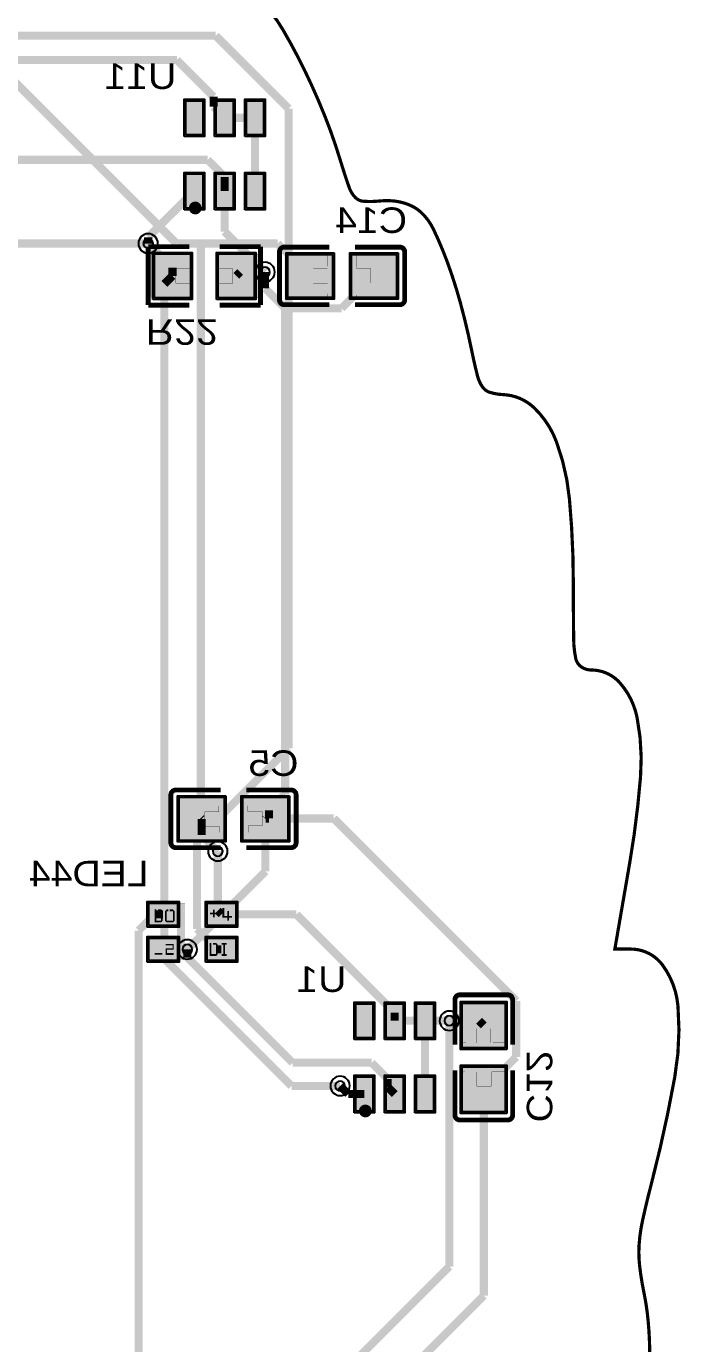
# Model space of a CAD drawing. Header units: millimetres. Extents: x -109 to -2, y -122 to 7.
# Drawn here: x -22.47 to -1.95, y -63.08 to -21.76 of the extents above; entities that cross this region are included whole.
import ezdxf
from ezdxf.enums import TextEntityAlignment as Align

# ---------------------------------------------------------------- set-up
doc = ezdxf.new("R2010")
doc.units = ezdxf.units.MM
doc.header["$MEASUREMENT"] = 0
for name, color, linetype, true_color in [('Board-Outline-Layer', 7, 'Continuous', 0xff00ff), ('Bottom-Layer', 7, 'Continuous', 0x0000ff), ('Bottom-Paste-Mask-Layer', 7, 'Continuous', 0x800000), ('Bottom-Silkscreen-Layer', 7, 'Continuous', 0x66cc33), ('Bottom-Solder-Mask-Layer', 7, 'Continuous', 0xaa00ff), ('Document-Layer', 7, 'Continuous', 0xffffff), ('Hole-Layer', 7, 'Continuous', 0x222222), ('Multi-Layer', 7, 'Continuous', 0xc0c0c0), ('Top-Layer', 7, 'Continuous', 0xff0000), ('Top-Paste-Mask-Layer', 7, 'Continuous', 0x808080), ('Top-Solder-Mask-Layer', 7, 'Continuous', 0x800080)]:
    doc.layers.add(name, color=color, linetype=linetype, true_color=true_color)
doc.styles.get("Standard").update_dxf_attribs({"font": 'arial.ttf'})

msp = doc.modelspace()

# ---------------------------------------------------------------- hatches: boundary and pattern name
at = {"layer": 'Bottom-Layer'}
for points in [[(-18.457, -30.28), (-18.457, -28.903), (-17.325, -28.903), (-17.325, -30.28)], [(-16.457, -30.28), (-16.457, -28.903), (-15.325, -28.903), (-15.325, -30.28)], [(-12.868, -28.916), (-12.868, -30.266), (-14.278, -30.266), (-14.278, -28.916)], [(-10.868, -28.916), (-10.868, -30.266), (-12.278, -30.266), (-12.278, -28.916)], [(-16.272, -45.945), (-16.272, -47.295), (-17.682, -47.295), (-17.682, -45.945)], [(-14.272, -45.945), (-14.272, -47.295), (-15.682, -47.295), (-15.682, -45.945)], [(-7.453, -53.807), (-8.803, -53.807), (-8.803, -52.397), (-7.453, -52.397)], [(-7.453, -55.807), (-8.803, -55.807), (-8.803, -54.397), (-7.453, -54.397)]]:
    msp.add_hatch(color=256, dxfattribs=at).paths.add_polyline_path(points)
at = {"layer": 'Bottom-Paste-Mask-Layer'}
for points in [[(-18.591, -28.951), (-18.591, -30.231), (-18.541, -30.281), (-17.391, -30.281), (-17.341, -30.231), (-17.336, -29.821), (-17.786, -29.821), (-17.786, -29.371), (-17.346, -29.371), (-17.341, -28.951), (-17.391, -28.901), (-18.541, -28.901)], [(-18.591, -28.951), (-18.591, -30.231), (-18.541, -30.281), (-17.391, -30.281), (-17.341, -30.231), (-17.336, -29.821), (-17.786, -29.821), (-17.786, -29.371), (-17.346, -29.371), (-17.341, -28.951), (-17.391, -28.901), (-18.541, -28.901)], [(-16.441, -28.951), (-16.441, -29.371), (-15.996, -29.371), (-15.996, -29.821), (-16.436, -29.821), (-16.441, -30.231), (-16.391, -30.281), (-15.241, -30.281), (-15.191, -30.231), (-15.191, -28.951), (-15.241, -28.901), (-16.391, -28.901)], [(-16.441, -28.951), (-16.441, -29.371), (-15.996, -29.371), (-15.996, -29.821), (-16.436, -29.821), (-16.441, -30.231), (-16.391, -30.281), (-15.241, -30.281), (-15.191, -30.231), (-15.191, -28.951), (-15.241, -28.901), (-16.391, -28.901)], [(-14.278, -28.951), (-14.278, -30.231), (-14.228, -30.281), (-13.078, -30.281), (-13.028, -30.231), (-13.023, -29.821), (-13.473, -29.821), (-13.473, -29.371), (-13.033, -29.371), (-13.028, -28.951), (-13.078, -28.901), (-14.228, -28.901)], [(-14.278, -28.951), (-14.278, -30.231), (-14.228, -30.281), (-13.078, -30.281), (-13.028, -30.231), (-13.023, -29.821), (-13.473, -29.821), (-13.473, -29.371), (-13.033, -29.371), (-13.028, -28.951), (-13.078, -28.901), (-14.228, -28.901)], [(-10.868, -30.231), (-10.868, -28.951), (-10.918, -28.901), (-12.068, -28.901), (-12.118, -28.951), (-12.123, -29.361), (-11.673, -29.361), (-11.673, -29.811), (-12.113, -29.811), (-12.118, -30.231), (-12.068, -30.281), (-10.918, -30.281)], [(-10.868, -30.231), (-10.868, -28.951), (-10.918, -28.901), (-12.068, -28.901), (-12.118, -28.951), (-12.123, -29.361), (-11.673, -29.361), (-11.673, -29.811), (-12.113, -29.811), (-12.118, -30.231), (-12.068, -30.281), (-10.918, -30.281)], [(-17.682, -45.98), (-17.682, -47.26), (-17.632, -47.31), (-16.482, -47.31), (-16.432, -47.26), (-16.427, -46.85), (-16.877, -46.85), (-16.877, -46.4), (-16.437, -46.4), (-16.432, -45.98), (-16.482, -45.93), (-17.632, -45.93)], [(-17.682, -45.98), (-17.682, -47.26), (-17.632, -47.31), (-16.482, -47.31), (-16.432, -47.26), (-16.427, -46.85), (-16.877, -46.85), (-16.877, -46.4), (-16.437, -46.4), (-16.432, -45.98), (-16.482, -45.93), (-17.632, -45.93)], [(-14.272, -47.26), (-14.272, -45.98), (-14.322, -45.93), (-15.473, -45.93), (-15.522, -45.98), (-15.528, -46.39), (-15.078, -46.39), (-15.078, -46.84), (-15.518, -46.84), (-15.522, -47.26), (-15.473, -47.31), (-14.322, -47.31)], [(-14.272, -47.26), (-14.272, -45.98), (-14.322, -45.93), (-15.473, -45.93), (-15.522, -45.98), (-15.528, -46.39), (-15.078, -46.39), (-15.078, -46.84), (-15.518, -46.84), (-15.522, -47.26), (-15.473, -47.31), (-14.322, -47.31)], [(-7.488, -52.397), (-8.768, -52.397), (-8.818, -52.447), (-8.818, -53.597), (-8.768, -53.647), (-8.358, -53.652), (-8.358, -53.202), (-7.908, -53.202), (-7.908, -53.642), (-7.488, -53.647), (-7.438, -53.597), (-7.438, -52.447)], [(-7.488, -52.397), (-8.768, -52.397), (-8.818, -52.447), (-8.818, -53.597), (-8.768, -53.647), (-8.358, -53.652), (-8.358, -53.202), (-7.908, -53.202), (-7.908, -53.642), (-7.488, -53.647), (-7.438, -53.597), (-7.438, -52.447)], [(-8.768, -55.807), (-7.488, -55.807), (-7.438, -55.757), (-7.438, -54.607), (-7.488, -54.557), (-7.898, -54.552), (-7.898, -55.002), (-8.348, -55.002), (-8.348, -54.562), (-8.768, -54.557), (-8.818, -54.607), (-8.818, -55.757)], [(-8.768, -55.807), (-7.488, -55.807), (-7.438, -55.757), (-7.438, -54.607), (-7.488, -54.557), (-7.898, -54.552), (-7.898, -55.002), (-8.348, -55.002), (-8.348, -54.562), (-8.768, -54.557), (-8.818, -54.607), (-8.818, -55.757)]]:
    msp.add_hatch(color=256, dxfattribs=at).paths.add_polyline_path(points)
at = {"layer": 'Bottom-Solder-Mask-Layer'}
for points in [[(-18.508, -30.33), (-18.508, -28.852), (-17.274, -28.852), (-17.274, -30.33)], [(-16.508, -30.33), (-16.508, -28.852), (-15.274, -28.852), (-15.274, -30.33)], [(-12.817, -28.865), (-12.817, -30.317), (-14.329, -30.317), (-14.329, -28.865)], [(-10.817, -28.865), (-10.817, -30.317), (-12.329, -30.317), (-12.329, -28.865)], [(-16.222, -45.894), (-16.222, -47.346), (-17.733, -47.346), (-17.733, -45.894)], [(-14.222, -45.894), (-14.222, -47.346), (-15.733, -47.346), (-15.733, -45.894)], [(-7.402, -53.858), (-8.854, -53.858), (-8.854, -52.346), (-7.402, -52.346)], [(-7.402, -55.858), (-8.854, -55.858), (-8.854, -54.346), (-7.402, -54.346)]]:
    msp.add_hatch(color=256, dxfattribs=at).paths.add_polyline_path(points)
at = {"layer": 'Document-Layer'}
for points in [[(-18.447, -49.465), (-18.447, -49.865), (-18.297, -49.865), (-18.247, -49.865), (-18.197, -49.815), (-18.197, -49.515), (-18.247, -49.465), (-18.347, -49.465), (-18.347, -49.515), (-18.247, -49.515), (-18.247, -49.815), (-18.397, -49.815), (-18.397, -49.465)], [(-18.447, -49.465), (-18.447, -49.865), (-18.297, -49.865), (-18.247, -49.865), (-18.197, -49.815), (-18.197, -49.515), (-18.247, -49.465), (-18.347, -49.465), (-18.347, -49.515), (-18.247, -49.515), (-18.247, -49.815), (-18.397, -49.815), (-18.397, -49.465)], [(-18.072, -49.465), (-18.122, -49.515), (-18.122, -49.815), (-18.122, -49.815), (-18.072, -49.865), (-17.872, -49.865), (-17.822, -49.815), (-17.822, -49.515), (-17.822, -49.515), (-17.872, -49.465), (-17.972, -49.465), (-17.972, -49.515), (-17.872, -49.515), (-17.872, -49.815), (-18.072, -49.815), (-18.072, -49.515), (-18.022, -49.515), (-18.022, -49.465)], [(-18.072, -49.465), (-18.122, -49.515), (-18.122, -49.815), (-18.122, -49.815), (-18.072, -49.865), (-17.872, -49.865), (-17.822, -49.815), (-17.822, -49.515), (-17.822, -49.515), (-17.872, -49.465), (-17.972, -49.465), (-17.972, -49.515), (-17.872, -49.515), (-17.872, -49.815), (-18.072, -49.815), (-18.072, -49.515), (-18.022, -49.515), (-18.022, -49.465)], [(-17.497, -49.285), (-17.497, -51.045), (-17.747, -51.045), (-17.747, -49.285)], [(-17.497, -49.285), (-17.497, -51.045), (-17.747, -51.045), (-17.747, -49.285)], [(-16.712, -49.565), (-16.472, -49.565), (-16.472, -49.615), (-16.712, -49.615)], [(-16.712, -49.565), (-16.472, -49.565), (-16.472, -49.615), (-16.712, -49.615)], [(-16.617, -49.71), (-16.617, -49.47), (-16.567, -49.47), (-16.567, -49.71)], [(-16.617, -49.71), (-16.617, -49.47), (-16.567, -49.47), (-16.567, -49.71)], [(-16.322, -49.415), (-16.322, -49.715), (-16.172, -49.715), (-16.172, -49.815), (-16.122, -49.815), (-16.122, -49.715), (-16.022, -49.715), (-16.022, -49.665), (-16.122, -49.665), (-16.122, -49.515), (-16.172, -49.515), (-16.172, -49.665), (-16.272, -49.665), (-16.272, -49.415)], [(-16.322, -49.415), (-16.322, -49.715), (-16.172, -49.715), (-16.172, -49.815), (-16.122, -49.815), (-16.122, -49.715), (-16.022, -49.715), (-16.022, -49.665), (-16.122, -49.665), (-16.122, -49.515), (-16.172, -49.515), (-16.172, -49.665), (-16.272, -49.665), (-16.272, -49.415)], [(-18.092, -50.545), (-17.852, -50.545), (-17.852, -50.725), (-18.062, -50.725), (-18.062, -50.835), (-17.852, -50.835), (-17.852, -50.885), (-18.092, -50.885), (-18.102, -50.885), (-18.102, -50.875), (-18.102, -50.685), (-17.882, -50.685), (-17.882, -50.585), (-18.102, -50.585), (-18.102, -50.545)], [(-18.092, -50.545), (-17.852, -50.545), (-17.852, -50.725), (-18.062, -50.725), (-18.062, -50.835), (-17.852, -50.835), (-17.852, -50.885), (-18.092, -50.885), (-18.102, -50.885), (-18.102, -50.875), (-18.102, -50.685), (-17.882, -50.685), (-17.882, -50.585), (-18.102, -50.585), (-18.102, -50.545)], [(-16.722, -50.515), (-16.722, -50.915), (-16.572, -50.915), (-16.522, -50.915), (-16.472, -50.865), (-16.472, -50.565), (-16.522, -50.515), (-16.622, -50.515), (-16.622, -50.565), (-16.522, -50.565), (-16.522, -50.865), (-16.672, -50.865), (-16.672, -50.515)], [(-16.722, -50.515), (-16.722, -50.915), (-16.572, -50.915), (-16.522, -50.915), (-16.472, -50.865), (-16.472, -50.565), (-16.522, -50.515), (-16.622, -50.515), (-16.622, -50.565), (-16.522, -50.565), (-16.522, -50.865), (-16.672, -50.865), (-16.672, -50.515)], [(-16.347, -50.915), (-16.347, -50.865), (-16.297, -50.865), (-16.297, -50.565), (-16.347, -50.565), (-16.347, -50.515), (-16.197, -50.515), (-16.197, -50.565), (-16.247, -50.565), (-16.247, -50.865), (-16.197, -50.865), (-16.197, -50.915)], [(-16.347, -50.915), (-16.347, -50.865), (-16.297, -50.865), (-16.297, -50.565), (-16.347, -50.565), (-16.347, -50.515), (-16.197, -50.515), (-16.197, -50.565), (-16.247, -50.565), (-16.247, -50.865), (-16.197, -50.865), (-16.197, -50.915)], [(-18.452, -50.83), (-18.212, -50.83), (-18.212, -50.88), (-18.452, -50.88)], [(-18.452, -50.83), (-18.212, -50.83), (-18.212, -50.88), (-18.452, -50.88)]]:
    msp.add_hatch(color=256, dxfattribs=at).paths.add_polyline_path(points)
at = {"layer": 'Top-Layer'}
for points in [[(-17.472, -25.168), (-17.472, -24.096), (-16.94, -24.096), (-16.94, -25.168)], [(-16.522, -25.168), (-16.522, -24.096), (-15.99, -24.096), (-15.99, -25.168)], [(-15.572, -25.168), (-15.572, -24.096), (-15.04, -24.096), (-15.04, -25.168)], [(-17.472, -27.466), (-17.472, -26.394), (-16.94, -26.394), (-16.94, -27.466)], [(-16.522, -27.466), (-16.522, -26.394), (-15.99, -26.394), (-15.99, -27.466)], [(-15.572, -27.466), (-15.572, -26.394), (-15.04, -26.394), (-15.04, -27.466)], [(-18.637, -49.965), (-18.637, -49.265), (-17.737, -49.265), (-17.737, -49.965)], [(-16.807, -49.965), (-16.807, -49.265), (-15.907, -49.265), (-15.907, -49.965)], [(-18.637, -51.065), (-18.637, -50.365), (-17.737, -50.365), (-17.737, -51.065)], [(-16.807, -51.065), (-16.807, -50.365), (-15.907, -50.365), (-15.907, -51.065)], [(-12.138, -53.489), (-12.138, -52.417), (-11.606, -52.417), (-11.606, -53.489)], [(-11.188, -53.489), (-11.188, -52.417), (-10.656, -52.417), (-10.656, -53.489)], [(-10.238, -53.489), (-10.238, -52.417), (-9.706, -52.417), (-9.706, -53.489)], [(-12.138, -55.787), (-12.138, -54.715), (-11.606, -54.715), (-11.606, -55.787)], [(-11.188, -55.787), (-11.188, -54.715), (-10.656, -54.715), (-10.656, -55.787)], [(-10.238, -55.787), (-10.238, -54.715), (-9.706, -54.715), (-9.706, -55.787)]]:
    msp.add_hatch(color=256, dxfattribs=at).paths.add_polyline_path(points)
at = {"layer": 'Top-Paste-Mask-Layer'}
for points in [[(-17.472, -25.168), (-17.472, -24.096), (-16.94, -24.096), (-16.94, -25.168)], [(-16.522, -25.168), (-16.522, -24.096), (-15.99, -24.096), (-15.99, -25.168)], [(-15.572, -25.168), (-15.572, -24.096), (-15.04, -24.096), (-15.04, -25.168)], [(-17.472, -27.466), (-17.472, -26.394), (-16.94, -26.394), (-16.94, -27.466)], [(-16.522, -27.466), (-16.522, -26.394), (-15.99, -26.394), (-15.99, -27.466)], [(-15.572, -27.466), (-15.572, -26.394), (-15.04, -26.394), (-15.04, -27.466)], [(-18.637, -49.965), (-18.637, -49.265), (-17.737, -49.265), (-17.737, -49.965)], [(-16.807, -49.965), (-16.807, -49.265), (-15.907, -49.265), (-15.907, -49.965)], [(-18.637, -51.065), (-18.637, -50.365), (-17.737, -50.365), (-17.737, -51.065)], [(-16.807, -51.065), (-16.807, -50.365), (-15.907, -50.365), (-15.907, -51.065)], [(-12.138, -53.489), (-12.138, -52.417), (-11.606, -52.417), (-11.606, -53.489)], [(-11.188, -53.489), (-11.188, -52.417), (-10.656, -52.417), (-10.656, -53.489)], [(-10.238, -53.489), (-10.238, -52.417), (-9.706, -52.417), (-9.706, -53.489)], [(-12.138, -55.787), (-12.138, -54.715), (-11.606, -54.715), (-11.606, -55.787)], [(-11.188, -55.787), (-11.188, -54.715), (-10.656, -54.715), (-10.656, -55.787)], [(-10.238, -55.787), (-10.238, -54.715), (-9.706, -54.715), (-9.706, -55.787)]]:
    msp.add_hatch(color=256, dxfattribs=at).paths.add_polyline_path(points)
at = {"layer": 'Top-Solder-Mask-Layer'}
for points in [[(-17.523, -25.219), (-17.523, -24.045), (-16.889, -24.045), (-16.889, -25.219)], [(-16.573, -25.219), (-16.573, -24.045), (-15.939, -24.045), (-15.939, -25.219)], [(-15.623, -25.219), (-15.623, -24.045), (-14.989, -24.045), (-14.989, -25.219)], [(-17.523, -27.517), (-17.523, -26.343), (-16.889, -26.343), (-16.889, -27.517)], [(-16.573, -27.517), (-16.573, -26.343), (-15.939, -26.343), (-15.939, -27.517)], [(-15.623, -27.517), (-15.623, -26.343), (-14.989, -26.343), (-14.989, -27.517)], [(-18.688, -50.016), (-18.688, -49.214), (-17.686, -49.214), (-17.686, -50.016)], [(-16.858, -50.016), (-16.858, -49.214), (-15.856, -49.214), (-15.856, -50.016)], [(-18.688, -51.116), (-18.688, -50.314), (-17.686, -50.314), (-17.686, -51.116)], [(-16.858, -51.116), (-16.858, -50.314), (-15.856, -50.314), (-15.856, -51.116)], [(-12.189, -53.54), (-12.189, -52.366), (-11.555, -52.366), (-11.555, -53.54)], [(-11.239, -53.54), (-11.239, -52.366), (-10.605, -52.366), (-10.605, -53.54)], [(-10.289, -53.54), (-10.289, -52.366), (-9.655, -52.366), (-9.655, -53.54)], [(-12.189, -55.838), (-12.189, -54.664), (-11.555, -54.664), (-11.555, -55.838)], [(-11.239, -55.838), (-11.239, -54.664), (-10.605, -54.664), (-10.605, -55.838)], [(-10.289, -55.838), (-10.289, -54.664), (-9.655, -54.664), (-9.655, -55.838)]]:
    msp.add_hatch(color=256, dxfattribs=at).paths.add_polyline_path(points)

# ---------------------------------------------------------------- linework, layer by layer
at = {"layer": 'Board-Outline-Layer', "const_width": 0.1}
msp.add_lwpolyline([(-2.928, -63.618, 0.017), (-2.937, -62.899, 0.017), (-2.996, -62.165, 0.023), (-3.101, -61.508, -0.022), (-3.24, -60.65, -0.046), (-3.258, -59.979, -0.037), (-3.153, -59.233, -0.01), (-2.876, -58.076, 0.019), (-2.141, -54.728, 0.066), (-2.039, -52.496, 0.137), (-2.518, -51.212, 0.238), (-3.506, -50.705), (-4.018, -50.701), (-3.554, -48.013, 0.023), (-3.213, -45.3, 0.069), (-3.321, -43.445, 0.131), (-3.851, -42.364, 0.217), (-4.759, -41.951, -0.157), (-5.075, -41.849, -0.188), (-5.245, -41.588, -0.048), (-5.31, -40.997), (-5.31, -40.997, -0.003), (-5.32, -39.258), (-5.32, -39.258, 0.023), (-5.442, -36.592, 0.066), (-5.85, -34.794, 0.113), (-6.544, -33.733, 0.183), (-7.522, -33.314, -0.061), (-7.931, -33.245, -0.167), (-8.166, -33.077, -0.093), (-8.325, -32.732, -0.012), (-8.508, -31.929, 0.016), (-8.857, -30.455, 0.022), (-9.273, -29.153, 0.023), (-9.709, -28.123, 0.097), (-10.111, -27.584, 0.067), (-10.363, -27.411, 0.053), (-10.672, -27.293, 0.049), (-11.023, -27.235, 0.042), (-11.398, -27.242, -0.043), (-11.898, -27.25, -0.187), (-12.161, -27.127, -0.108), (-12.351, -26.815, -0.01), (-12.632, -25.951, 0.022), (-13.123, -24.552, 0.018), (-13.759, -23.119, 0.019), (-14.429, -21.868, 0.055), (-15.008, -21.086, 0.045)], format="xyb", dxfattribs=at)
at = {"layer": 'Bottom-Layer', "const_width": 0.254}
for points in [[(-23.606, -22.733), (-17.764, -28.575)], [(-17.891, -29.337), (-18.653, -28.575)], [(-17.764, -28.575), (-17.002, -28.575)], [(-17.002, -28.575), (-17.002, -46.595)], [(-17.002, -28.575), (-14.589, -28.575)], [(-14.589, -28.575), (-13.573, -29.591)], [(-17.891, -29.591), (-17.891, -29.337)], [(-18.145, -29.845), (-17.891, -29.591)], [(-18.145, -51.01), (-18.145, -29.845)], [(-15.77, -29.47), (-15.891, -29.591)], [(-14.986, -29.47), (-15.77, -29.47)], [(-14.986, -29.47), (-14.986, -29.978)], [(-12.589, -30.607), (-11.573, -29.591)], [(-14.986, -29.978), (-14.357, -30.607)], [(-14.357, -30.607), (-12.589, -30.607)], [(-14.357, -30.607), (-14.357, -45.847)], [(-14.357, -45.847), (-14.865, -46.355)], [(-14.865, -46.355), (-14.865, -46.609)], [(-17.002, -46.595), (-16.977, -46.62)], [(-16.977, -46.62), (-16.977, -47.128)], [(-14.967, -46.609), (-14.977, -46.62)], [(-14.977, -46.62), (-14.977, -48.268)], [(-14.865, -46.609), (-14.967, -46.609)], [(-14.865, -46.609), (-12.833, -46.609)], [(-12.833, -46.609), (-7.112, -52.33)], [(-16.977, -47.128), (-16.469, -47.636)], [(-14.977, -48.268), (-17.425, -50.715)], [(-14.158, -54.997), (-18.145, -51.01)], [(-7.112, -52.33), (-7.112, -54.086)], [(-9.21, -52.953), (-8.277, -52.953)], [(-9.21, -52.953), (-9.21, -60.661)], [(-8.277, -52.953), (-8.128, -53.102)], [(-7.112, -54.086), (-8.128, -55.102)], [(-12.634, -54.997), (-14.158, -54.997)], [(-8.128, -55.102), (-8.128, -61.579)], [(-9.21, -60.661), (-19.542, -70.993)], [(-8.128, -61.579), (-17.542, -70.993)]]:
    msp.add_lwpolyline(points, dxfattribs=at)
at = {"layer": 'Bottom-Layer'}
for points in [[(-18.457, -30.28), (-18.457, -28.903), (-17.325, -28.903), (-17.325, -30.28)], [(-16.457, -30.28), (-16.457, -28.903), (-15.325, -28.903), (-15.325, -30.28)], [(-12.868, -28.916), (-12.868, -30.266), (-14.278, -30.266), (-14.278, -28.916)], [(-10.868, -28.916), (-10.868, -30.266), (-12.278, -30.266), (-12.278, -28.916)], [(-16.272, -45.945), (-16.272, -47.295), (-17.682, -47.295), (-17.682, -45.945)], [(-14.272, -45.945), (-14.272, -47.295), (-15.682, -47.295), (-15.682, -45.945)], [(-7.453, -53.807), (-8.803, -53.807), (-8.803, -52.397), (-7.453, -52.397)], [(-7.453, -55.807), (-8.803, -55.807), (-8.803, -54.397), (-7.453, -54.397)]]:
    msp.add_lwpolyline(points, close=True, dxfattribs=at)
at = {"layer": 'Bottom-Paste-Mask-Layer', "const_width": 0.00508}
for points in [[(-18.591, -28.951), (-18.591, -30.231), (-18.541, -30.281), (-17.391, -30.281), (-17.341, -30.231), (-17.336, -29.821), (-17.786, -29.821), (-17.786, -29.371), (-17.346, -29.371), (-17.341, -28.951), (-17.391, -28.901), (-18.541, -28.901)], [(-18.591, -28.951), (-18.591, -30.231), (-18.541, -30.281), (-17.391, -30.281), (-17.341, -30.231), (-17.336, -29.821), (-17.786, -29.821), (-17.786, -29.371), (-17.346, -29.371), (-17.341, -28.951), (-17.391, -28.901), (-18.541, -28.901)], [(-16.441, -28.951), (-16.441, -29.371), (-15.996, -29.371), (-15.996, -29.821), (-16.436, -29.821), (-16.441, -30.231), (-16.391, -30.281), (-15.241, -30.281), (-15.191, -30.231), (-15.191, -28.951), (-15.241, -28.901), (-16.391, -28.901)], [(-16.441, -28.951), (-16.441, -29.371), (-15.996, -29.371), (-15.996, -29.821), (-16.436, -29.821), (-16.441, -30.231), (-16.391, -30.281), (-15.241, -30.281), (-15.191, -30.231), (-15.191, -28.951), (-15.241, -28.901), (-16.391, -28.901)], [(-14.278, -28.951), (-14.278, -30.231), (-14.228, -30.281), (-13.078, -30.281), (-13.028, -30.231), (-13.023, -29.821), (-13.473, -29.821), (-13.473, -29.371), (-13.033, -29.371), (-13.028, -28.951), (-13.078, -28.901), (-14.228, -28.901)], [(-14.278, -28.951), (-14.278, -30.231), (-14.228, -30.281), (-13.078, -30.281), (-13.028, -30.231), (-13.023, -29.821), (-13.473, -29.821), (-13.473, -29.371), (-13.033, -29.371), (-13.028, -28.951), (-13.078, -28.901), (-14.228, -28.901)], [(-10.868, -30.231), (-10.868, -28.951), (-10.918, -28.901), (-12.068, -28.901), (-12.118, -28.951), (-12.123, -29.361), (-11.673, -29.361), (-11.673, -29.811), (-12.113, -29.811), (-12.118, -30.231), (-12.068, -30.281), (-10.918, -30.281)], [(-10.868, -30.231), (-10.868, -28.951), (-10.918, -28.901), (-12.068, -28.901), (-12.118, -28.951), (-12.123, -29.361), (-11.673, -29.361), (-11.673, -29.811), (-12.113, -29.811), (-12.118, -30.231), (-12.068, -30.281), (-10.918, -30.281)], [(-17.682, -45.98), (-17.682, -47.26), (-17.632, -47.31), (-16.482, -47.31), (-16.432, -47.26), (-16.427, -46.85), (-16.877, -46.85), (-16.877, -46.4), (-16.437, -46.4), (-16.432, -45.98), (-16.482, -45.93), (-17.632, -45.93)], [(-17.682, -45.98), (-17.682, -47.26), (-17.632, -47.31), (-16.482, -47.31), (-16.432, -47.26), (-16.427, -46.85), (-16.877, -46.85), (-16.877, -46.4), (-16.437, -46.4), (-16.432, -45.98), (-16.482, -45.93), (-17.632, -45.93)], [(-14.272, -47.26), (-14.272, -45.98), (-14.322, -45.93), (-15.473, -45.93), (-15.522, -45.98), (-15.528, -46.39), (-15.078, -46.39), (-15.078, -46.84), (-15.518, -46.84), (-15.522, -47.26), (-15.473, -47.31), (-14.322, -47.31)], [(-14.272, -47.26), (-14.272, -45.98), (-14.322, -45.93), (-15.473, -45.93), (-15.522, -45.98), (-15.528, -46.39), (-15.078, -46.39), (-15.078, -46.84), (-15.518, -46.84), (-15.522, -47.26), (-15.473, -47.31), (-14.322, -47.31)], [(-7.488, -52.397), (-8.768, -52.397), (-8.818, -52.447), (-8.818, -53.597), (-8.768, -53.647), (-8.358, -53.652), (-8.358, -53.202), (-7.908, -53.202), (-7.908, -53.642), (-7.488, -53.647), (-7.438, -53.597), (-7.438, -52.447)], [(-7.488, -52.397), (-8.768, -52.397), (-8.818, -52.447), (-8.818, -53.597), (-8.768, -53.647), (-8.358, -53.652), (-8.358, -53.202), (-7.908, -53.202), (-7.908, -53.642), (-7.488, -53.647), (-7.438, -53.597), (-7.438, -52.447)], [(-8.768, -55.807), (-7.488, -55.807), (-7.438, -55.757), (-7.438, -54.607), (-7.488, -54.557), (-7.898, -54.552), (-7.898, -55.002), (-8.348, -55.002), (-8.348, -54.562), (-8.768, -54.557), (-8.818, -54.607), (-8.818, -55.757)], [(-8.768, -55.807), (-7.488, -55.807), (-7.438, -55.757), (-7.438, -54.607), (-7.488, -54.557), (-7.898, -54.552), (-7.898, -55.002), (-8.348, -55.002), (-8.348, -54.562), (-8.768, -54.557), (-8.818, -54.607), (-8.818, -55.757)]]:
    msp.add_lwpolyline(points, close=True, dxfattribs=at)
at = {"layer": 'Bottom-Silkscreen-Layer', "const_width": 0.152}
for points in [[(-17.367, -28.674), (-18.652, -28.674)], [(-18.652, -28.674), (-18.652, -30.508)], [(-17.367, -28.674), (-18.652, -28.674)], [(-18.652, -28.674), (-18.652, -30.508)], [(-16.415, -28.674), (-15.13, -28.674)], [(-16.415, -28.674), (-15.13, -28.674)], [(-15.13, -28.674), (-15.13, -30.508)], [(-15.13, -28.674), (-15.13, -30.508)], [(-14.537, -30.342), (-14.537, -28.84)], [(-14.537, -30.342), (-14.537, -28.84)], [(-14.384, -28.687), (-12.974, -28.687)], [(-14.384, -28.687), (-12.974, -28.687)], [(-10.762, -28.687), (-12.172, -28.687)], [(-10.762, -28.687), (-12.172, -28.687)], [(-10.609, -30.342), (-10.609, -28.84)], [(-10.609, -30.342), (-10.609, -28.84)], [(-18.652, -30.508), (-17.367, -30.508)], [(-18.652, -30.508), (-17.367, -30.508)], [(-15.13, -30.508), (-16.415, -30.508)], [(-15.13, -30.508), (-16.415, -30.508)], [(-12.974, -30.495), (-14.384, -30.495)], [(-12.974, -30.495), (-14.384, -30.495)], [(-12.172, -30.495), (-10.762, -30.495)], [(-12.172, -30.495), (-10.762, -30.495)], [(-17.941, -47.371), (-17.941, -45.869)], [(-17.941, -47.371), (-17.941, -45.869)], [(-17.789, -45.716), (-16.379, -45.716)], [(-17.789, -45.716), (-16.379, -45.716)], [(-14.166, -45.716), (-15.576, -45.716)], [(-14.166, -45.716), (-15.576, -45.716)], [(-14.014, -47.371), (-14.014, -45.869)], [(-14.014, -47.371), (-14.014, -45.869)], [(-16.379, -47.523), (-17.789, -47.523)], [(-16.379, -47.523), (-17.789, -47.523)], [(-15.576, -47.523), (-14.166, -47.523)], [(-15.576, -47.523), (-14.166, -47.523)], [(-9.032, -53.701), (-9.032, -52.291)], [(-9.032, -53.701), (-9.032, -52.291)], [(-8.879, -52.139), (-7.377, -52.139)], [(-8.879, -52.139), (-7.377, -52.139)], [(-7.224, -52.291), (-7.224, -53.701)], [(-7.224, -52.291), (-7.224, -53.701)], [(-9.032, -54.503), (-9.032, -55.913)], [(-9.032, -54.503), (-9.032, -55.913)], [(-7.224, -55.913), (-7.224, -54.503)], [(-7.224, -55.913), (-7.224, -54.503)], [(-8.879, -56.066), (-7.377, -56.066)], [(-8.879, -56.066), (-7.377, -56.066)]]:
    msp.add_lwpolyline(points, dxfattribs=at)
for points in [[(-14.537, -28.84, -0.414), (-14.384, -28.687)], [(-14.537, -28.84, -0.414), (-14.384, -28.687)], [(-10.609, -28.84, 0.414), (-10.762, -28.687)], [(-10.609, -28.84, 0.414), (-10.762, -28.687)], [(-14.384, -30.495, -0.414), (-14.537, -30.342)], [(-14.384, -30.495, -0.414), (-14.537, -30.342)], [(-10.762, -30.495, 0.414), (-10.609, -30.342)], [(-10.762, -30.495, 0.414), (-10.609, -30.342)], [(-17.941, -45.869, -0.414), (-17.789, -45.716)], [(-17.941, -45.869, -0.414), (-17.789, -45.716)], [(-14.014, -45.869, 0.414), (-14.166, -45.716)], [(-14.014, -45.869, 0.414), (-14.166, -45.716)], [(-17.789, -47.523, -0.414), (-17.941, -47.371)], [(-17.789, -47.523, -0.414), (-17.941, -47.371)], [(-14.166, -47.523, 0.414), (-14.014, -47.371)], [(-14.166, -47.523, 0.414), (-14.014, -47.371)], [(-9.032, -52.291, -0.414), (-8.879, -52.139)], [(-9.032, -52.291, -0.414), (-8.879, -52.139)], [(-7.377, -52.139, -0.414), (-7.224, -52.291)], [(-7.377, -52.139, -0.414), (-7.224, -52.291)], [(-9.032, -55.913, 0.414), (-8.879, -56.066)], [(-9.032, -55.913, 0.414), (-8.879, -56.066)], [(-7.377, -56.066, 0.414), (-7.224, -55.913)], [(-7.377, -56.066, 0.414), (-7.224, -55.913)]]:
    msp.add_lwpolyline(points, format="xyb", dxfattribs=at)
at = {"layer": 'Bottom-Solder-Mask-Layer'}
for points in [[(-18.508, -30.33), (-18.508, -28.852), (-17.274, -28.852), (-17.274, -30.33)], [(-16.508, -30.33), (-16.508, -28.852), (-15.274, -28.852), (-15.274, -30.33)], [(-12.817, -28.865), (-12.817, -30.317), (-14.329, -30.317), (-14.329, -28.865)], [(-10.817, -28.865), (-10.817, -30.317), (-12.329, -30.317), (-12.329, -28.865)], [(-16.222, -45.894), (-16.222, -47.346), (-17.733, -47.346), (-17.733, -45.894)], [(-14.222, -45.894), (-14.222, -47.346), (-15.733, -47.346), (-15.733, -45.894)], [(-7.402, -53.858), (-8.854, -53.858), (-8.854, -52.346), (-7.402, -52.346)], [(-7.402, -55.858), (-8.854, -55.858), (-8.854, -54.346), (-7.402, -54.346)]]:
    msp.add_lwpolyline(points, close=True, dxfattribs=at)
at = {"layer": 'Document-Layer', "const_width": 0.2}
msp.add_lwpolyline([(-17.276, -27.461, 1), (-17.076, -27.461, 1)], format="xyb", close=True, dxfattribs=at)
msp.add_lwpolyline([(-17.276, -27.461, 1), (-17.076, -27.461, 1)], format="xyb", close=True, dxfattribs=at)
at = {"layer": 'Document-Layer', "const_width": 0.00508}
for points in [[(-18.447, -49.465), (-18.447, -49.865), (-18.297, -49.865), (-18.247, -49.865), (-18.197, -49.815), (-18.197, -49.515), (-18.247, -49.465), (-18.347, -49.465), (-18.347, -49.515), (-18.247, -49.515), (-18.247, -49.815), (-18.397, -49.815), (-18.397, -49.465)], [(-18.447, -49.465), (-18.447, -49.865), (-18.297, -49.865), (-18.247, -49.865), (-18.197, -49.815), (-18.197, -49.515), (-18.247, -49.465), (-18.347, -49.465), (-18.347, -49.515), (-18.247, -49.515), (-18.247, -49.815), (-18.397, -49.815), (-18.397, -49.465)], [(-18.072, -49.465), (-18.122, -49.515), (-18.122, -49.815), (-18.122, -49.815), (-18.072, -49.865), (-17.872, -49.865), (-17.822, -49.815), (-17.822, -49.515), (-17.822, -49.515), (-17.872, -49.465), (-17.972, -49.465), (-17.972, -49.515), (-17.872, -49.515), (-17.872, -49.815), (-18.072, -49.815), (-18.072, -49.515), (-18.022, -49.515), (-18.022, -49.465)], [(-18.072, -49.465), (-18.122, -49.515), (-18.122, -49.815), (-18.122, -49.815), (-18.072, -49.865), (-17.872, -49.865), (-17.822, -49.815), (-17.822, -49.515), (-17.822, -49.515), (-17.872, -49.465), (-17.972, -49.465), (-17.972, -49.515), (-17.872, -49.515), (-17.872, -49.815), (-18.072, -49.815), (-18.072, -49.515), (-18.022, -49.515), (-18.022, -49.465)], [(-17.497, -49.285), (-17.497, -51.045), (-17.747, -51.045), (-17.747, -49.285)], [(-17.497, -49.285), (-17.497, -51.045), (-17.747, -51.045), (-17.747, -49.285)], [(-16.712, -49.565), (-16.472, -49.565), (-16.472, -49.615), (-16.712, -49.615)], [(-16.712, -49.565), (-16.472, -49.565), (-16.472, -49.615), (-16.712, -49.615)], [(-16.617, -49.71), (-16.617, -49.47), (-16.567, -49.47), (-16.567, -49.71)], [(-16.617, -49.71), (-16.617, -49.47), (-16.567, -49.47), (-16.567, -49.71)], [(-16.322, -49.415), (-16.322, -49.715), (-16.172, -49.715), (-16.172, -49.815), (-16.122, -49.815), (-16.122, -49.715), (-16.022, -49.715), (-16.022, -49.665), (-16.122, -49.665), (-16.122, -49.515), (-16.172, -49.515), (-16.172, -49.665), (-16.272, -49.665), (-16.272, -49.415)], [(-16.322, -49.415), (-16.322, -49.715), (-16.172, -49.715), (-16.172, -49.815), (-16.122, -49.815), (-16.122, -49.715), (-16.022, -49.715), (-16.022, -49.665), (-16.122, -49.665), (-16.122, -49.515), (-16.172, -49.515), (-16.172, -49.665), (-16.272, -49.665), (-16.272, -49.415)], [(-18.092, -50.545), (-17.852, -50.545), (-17.852, -50.725), (-18.062, -50.725), (-18.062, -50.835), (-17.852, -50.835), (-17.852, -50.885), (-18.092, -50.885), (-18.102, -50.885), (-18.102, -50.875), (-18.102, -50.685), (-17.882, -50.685), (-17.882, -50.585), (-18.102, -50.585), (-18.102, -50.545)], [(-18.092, -50.545), (-17.852, -50.545), (-17.852, -50.725), (-18.062, -50.725), (-18.062, -50.835), (-17.852, -50.835), (-17.852, -50.885), (-18.092, -50.885), (-18.102, -50.885), (-18.102, -50.875), (-18.102, -50.685), (-17.882, -50.685), (-17.882, -50.585), (-18.102, -50.585), (-18.102, -50.545)], [(-16.722, -50.515), (-16.722, -50.915), (-16.572, -50.915), (-16.522, -50.915), (-16.472, -50.865), (-16.472, -50.565), (-16.522, -50.515), (-16.622, -50.515), (-16.622, -50.565), (-16.522, -50.565), (-16.522, -50.865), (-16.672, -50.865), (-16.672, -50.515)], [(-16.722, -50.515), (-16.722, -50.915), (-16.572, -50.915), (-16.522, -50.915), (-16.472, -50.865), (-16.472, -50.565), (-16.522, -50.515), (-16.622, -50.515), (-16.622, -50.565), (-16.522, -50.565), (-16.522, -50.865), (-16.672, -50.865), (-16.672, -50.515)], [(-16.347, -50.915), (-16.347, -50.865), (-16.297, -50.865), (-16.297, -50.565), (-16.347, -50.565), (-16.347, -50.515), (-16.197, -50.515), (-16.197, -50.565), (-16.247, -50.565), (-16.247, -50.865), (-16.197, -50.865), (-16.197, -50.915)], [(-16.347, -50.915), (-16.347, -50.865), (-16.297, -50.865), (-16.297, -50.565), (-16.347, -50.565), (-16.347, -50.515), (-16.197, -50.515), (-16.197, -50.565), (-16.247, -50.565), (-16.247, -50.865), (-16.197, -50.865), (-16.197, -50.915)], [(-18.452, -50.83), (-18.212, -50.83), (-18.212, -50.88), (-18.452, -50.88)], [(-18.452, -50.83), (-18.212, -50.83), (-18.212, -50.88), (-18.452, -50.88)]]:
    msp.add_lwpolyline(points, close=True, dxfattribs=at)
at = {"layer": 'Document-Layer', "const_width": 0.2}
msp.add_lwpolyline([(-11.942, -55.782, 1), (-11.742, -55.782), (-11.742, -55.782, 1), (-11.942, -55.782)], format="xyb", dxfattribs=at)
msp.add_lwpolyline([(-11.942, -55.782, 1), (-11.742, -55.782), (-11.742, -55.782, 1), (-11.942, -55.782)], format="xyb", dxfattribs=at)
at = {"layer": 'Hole-Layer'}
for points in [[(-18.806, -28.575, 1), (-18.501, -28.575, 1)], [(-16.622, -47.636, 1), (-16.317, -47.636, 1)], [(-17.578, -50.715, 1), (-17.273, -50.715, 1)]]:
    msp.add_lwpolyline(points, format="xyb", close=True, dxfattribs=at)
for points in [[(-15.139, -29.47, 1), (-14.834, -29.47), (-14.834, -29.47, 1), (-15.139, -29.47)], [(-9.363, -52.953, 1), (-9.058, -52.953), (-9.058, -52.953, 1), (-9.363, -52.953)], [(-12.786, -54.997, 1), (-12.481, -54.997), (-12.481, -54.997, 1), (-12.786, -54.997)]]:
    msp.add_lwpolyline(points, format="xyb", dxfattribs=at)
at = {"layer": 'Multi-Layer'}
for points in [[(-18.958, -28.575, 1), (-18.348, -28.575), (-18.348, -28.575, 1), (-18.958, -28.575)], [(-15.291, -29.47, 1), (-14.681, -29.47), (-14.681, -29.47, 1), (-15.291, -29.47)], [(-16.774, -47.636, 1), (-16.164, -47.636), (-16.164, -47.636, 1), (-16.774, -47.636)], [(-17.73, -50.715, 1), (-17.12, -50.715), (-17.12, -50.715, 1), (-17.73, -50.715)], [(-9.515, -52.953, 1), (-8.905, -52.953), (-8.905, -52.953, 1), (-9.515, -52.953)], [(-12.939, -54.997, 1), (-12.329, -54.997), (-12.329, -54.997, 1), (-12.939, -54.997)]]:
    msp.add_lwpolyline(points, format="xyb", dxfattribs=at)
at = {"layer": 'Top-Layer', "const_width": 0.254}
for points in [[(-24.156, -22.056), (-16.536, -22.056)], [(-16.536, -22.056), (-14.25, -24.342)], [(-23.088, -22.818), (-17.754, -22.818)], [(-17.754, -22.818), (-16.602, -23.97)], [(-16.602, -23.97), (-16.602, -24.286)], [(-16.602, -24.286), (-16.256, -24.632)], [(-14.25, -24.342), (-14.25, -44.408)], [(-16.256, -24.632), (-15.306, -24.632)], [(-15.306, -24.632), (-15.306, -26.93)], [(-22.886, -25.95), (-16.79, -25.95)], [(-16.79, -25.95), (-16.256, -26.484)], [(-16.256, -26.484), (-16.256, -26.93)], [(-18.653, -28.377), (-17.206, -26.93)], [(-16.256, -26.93), (-16.256, -28.2)], [(-16.256, -28.2), (-14.986, -29.47)], [(-18.653, -28.575), (-29.575, -28.575)], [(-18.653, -28.575), (-18.653, -28.377)], [(-14.25, -44.408), (-17.119, -47.277)], [(-17.119, -47.277), (-17.119, -50.071)], [(-16.469, -47.636), (-16.469, -49.503)], [(-18.441, -49.615), (-18.949, -50.123)], [(-18.187, -49.615), (-18.441, -49.615)], [(-16.469, -49.503), (-16.357, -49.615)], [(-16.357, -49.615), (-14.006, -49.615)], [(-14.006, -49.615), (-10.922, -52.699)], [(-17.119, -50.071), (-16.475, -50.715)], [(-18.949, -50.123), (-18.949, -72.729)], [(-17.425, -50.715), (-18.187, -50.715)], [(-17.425, -50.715), (-17.425, -50.969)], [(-16.475, -50.715), (-16.357, -50.715)], [(-17.425, -50.969), (-14.123, -54.271)], [(-10.922, -52.699), (-10.922, -52.953)], [(-10.922, -52.953), (-9.972, -52.953)], [(-9.972, -52.953), (-9.21, -52.953)], [(-9.972, -52.953), (-9.972, -55.251)], [(-14.123, -54.271), (-11.648, -54.271)], [(-11.648, -54.271), (-11.14, -54.779)], [(-12.38, -55.251), (-12.634, -54.997)], [(-11.14, -54.779), (-11.14, -55.033)], [(-11.14, -55.033), (-10.922, -55.251)], [(-11.872, -55.251), (-12.38, -55.251)]]:
    msp.add_lwpolyline(points, dxfattribs=at)
at = {"layer": 'Top-Layer'}
for points in [[(-17.472, -25.168), (-17.472, -24.096), (-16.94, -24.096), (-16.94, -25.168)], [(-16.522, -25.168), (-16.522, -24.096), (-15.99, -24.096), (-15.99, -25.168)], [(-15.572, -25.168), (-15.572, -24.096), (-15.04, -24.096), (-15.04, -25.168)], [(-17.472, -27.466), (-17.472, -26.394), (-16.94, -26.394), (-16.94, -27.466)], [(-16.522, -27.466), (-16.522, -26.394), (-15.99, -26.394), (-15.99, -27.466)], [(-15.572, -27.466), (-15.572, -26.394), (-15.04, -26.394), (-15.04, -27.466)], [(-18.637, -49.965), (-18.637, -49.265), (-17.737, -49.265), (-17.737, -49.965)], [(-16.807, -49.965), (-16.807, -49.265), (-15.907, -49.265), (-15.907, -49.965)], [(-18.637, -51.065), (-18.637, -50.365), (-17.737, -50.365), (-17.737, -51.065)], [(-16.807, -51.065), (-16.807, -50.365), (-15.907, -50.365), (-15.907, -51.065)], [(-12.138, -53.489), (-12.138, -52.417), (-11.606, -52.417), (-11.606, -53.489)], [(-11.188, -53.489), (-11.188, -52.417), (-10.656, -52.417), (-10.656, -53.489)], [(-10.238, -53.489), (-10.238, -52.417), (-9.706, -52.417), (-9.706, -53.489)], [(-12.138, -55.787), (-12.138, -54.715), (-11.606, -54.715), (-11.606, -55.787)], [(-11.188, -55.787), (-11.188, -54.715), (-10.656, -54.715), (-10.656, -55.787)], [(-10.238, -55.787), (-10.238, -54.715), (-9.706, -54.715), (-9.706, -55.787)]]:
    msp.add_lwpolyline(points, close=True, dxfattribs=at)
at = {"layer": 'Top-Paste-Mask-Layer'}
for points in [[(-17.472, -25.168), (-17.472, -24.096), (-16.94, -24.096), (-16.94, -25.168)], [(-16.522, -25.168), (-16.522, -24.096), (-15.99, -24.096), (-15.99, -25.168)], [(-15.572, -25.168), (-15.572, -24.096), (-15.04, -24.096), (-15.04, -25.168)], [(-17.472, -27.466), (-17.472, -26.394), (-16.94, -26.394), (-16.94, -27.466)], [(-16.522, -27.466), (-16.522, -26.394), (-15.99, -26.394), (-15.99, -27.466)], [(-15.572, -27.466), (-15.572, -26.394), (-15.04, -26.394), (-15.04, -27.466)], [(-18.637, -49.965), (-18.637, -49.265), (-17.737, -49.265), (-17.737, -49.965)], [(-16.807, -49.965), (-16.807, -49.265), (-15.907, -49.265), (-15.907, -49.965)], [(-18.637, -51.065), (-18.637, -50.365), (-17.737, -50.365), (-17.737, -51.065)], [(-16.807, -51.065), (-16.807, -50.365), (-15.907, -50.365), (-15.907, -51.065)], [(-12.138, -53.489), (-12.138, -52.417), (-11.606, -52.417), (-11.606, -53.489)], [(-11.188, -53.489), (-11.188, -52.417), (-10.656, -52.417), (-10.656, -53.489)], [(-10.238, -53.489), (-10.238, -52.417), (-9.706, -52.417), (-9.706, -53.489)], [(-12.138, -55.787), (-12.138, -54.715), (-11.606, -54.715), (-11.606, -55.787)], [(-11.188, -55.787), (-11.188, -54.715), (-10.656, -54.715), (-10.656, -55.787)], [(-10.238, -55.787), (-10.238, -54.715), (-9.706, -54.715), (-9.706, -55.787)]]:
    msp.add_lwpolyline(points, close=True, dxfattribs=at)
at = {"layer": 'Top-Solder-Mask-Layer'}
for points in [[(-17.523, -25.219), (-17.523, -24.045), (-16.889, -24.045), (-16.889, -25.219)], [(-16.573, -25.219), (-16.573, -24.045), (-15.939, -24.045), (-15.939, -25.219)], [(-15.623, -25.219), (-15.623, -24.045), (-14.989, -24.045), (-14.989, -25.219)], [(-17.523, -27.517), (-17.523, -26.343), (-16.889, -26.343), (-16.889, -27.517)], [(-16.573, -27.517), (-16.573, -26.343), (-15.939, -26.343), (-15.939, -27.517)], [(-15.623, -27.517), (-15.623, -26.343), (-14.989, -26.343), (-14.989, -27.517)], [(-18.688, -50.016), (-18.688, -49.214), (-17.686, -49.214), (-17.686, -50.016)], [(-16.858, -50.016), (-16.858, -49.214), (-15.856, -49.214), (-15.856, -50.016)], [(-18.688, -51.116), (-18.688, -50.314), (-17.686, -50.314), (-17.686, -51.116)], [(-16.858, -51.116), (-16.858, -50.314), (-15.856, -50.314), (-15.856, -51.116)], [(-12.189, -53.54), (-12.189, -52.366), (-11.555, -52.366), (-11.555, -53.54)], [(-11.239, -53.54), (-11.239, -52.366), (-10.605, -52.366), (-10.605, -53.54)], [(-10.289, -53.54), (-10.289, -52.366), (-9.655, -52.366), (-9.655, -53.54)], [(-12.189, -55.838), (-12.189, -54.664), (-11.555, -54.664), (-11.555, -55.838)], [(-11.239, -55.838), (-11.239, -54.664), (-10.605, -54.664), (-10.605, -55.838)], [(-10.289, -55.838), (-10.289, -54.664), (-9.655, -54.664), (-9.655, -55.838)]]:
    msp.add_lwpolyline(points, close=True, dxfattribs=at)

# ---------------------------------------------------------------- texts
at = {"layer": 'Bottom-Silkscreen-Layer', "text_generation_flag": 2, "width": 1.1}
for s, p in [('U11', (-17.769, -23.969)), ('C14', (-10.533, -28.484)), ('C5', (-13.938, -45.513)), ('LED44', (-18.637, -48.975)), ('U1', (-12.435, -52.29))]:
    msp.add_text(s, height=0.8001, dxfattribs=at).set_placement(p, align=Align.BOTTOM_LEFT)
for s, rotation, p in [('R22', 180, (-18.728, -30.711)), ('C12', 270, (-7.021, -56.142))]:
    msp.add_text(s, height=0.8001, rotation=rotation, dxfattribs=at).set_placement(p, align=Align.BOTTOM_LEFT)

doc.saveas('drawing.dxf')
